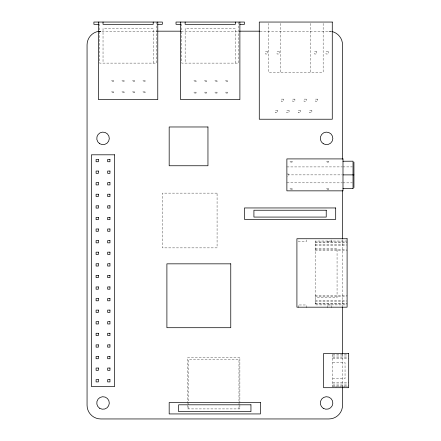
<?xml version="1.0" encoding="UTF-8"?>
<svg xmlns="http://www.w3.org/2000/svg" width="441" height="441" viewBox="0 0 441 441"><rect width="100%" height="100%" fill="white"/><g stroke="black" fill="none" stroke-linecap="round" stroke-linejoin="round"><path stroke-width="0.33" stroke-dasharray="2.21 1.65" d="M98.078 31.438L157.084 31.173M99.142 31.3L100.746 31.173L99.6 31.223M181.13 31.173L239.529 31.173M259.964 31.173L331.522 31.438M286.876 166.924L342.117 166.902M342.8 166.902L352.348 166.896M287.372 173.93L288.282 173.93L288.282 176.207L287.372 176.207M287.565 174.879L342.001 174.879M286.876 182.833L342.117 182.861M342.8 182.861L352.348 182.861M347.1 241.029L315.161 241.029L315.161 304.896L347.1 304.896M315.161 241.993L346.417 241.993M315.161 242.396L347.1 242.396M315.161 244.788L346.417 244.788M315.161 245.461L346.417 245.461M315.161 248.327L337.062 248.327L337.062 297.598L315.161 297.598M315.161 249.314L346.417 249.314M315.161 250.394L347.1 250.394M315.161 295.536L347.1 295.536M315.161 296.611L346.417 296.611M315.161 300.464L346.417 300.464M315.161 301.142L346.417 301.142M315.161 303.529L347.1 303.529M315.161 303.932L346.417 303.932M332.729 354.735L348.026 354.735M332.729 355.992L348.693 355.992M332.729 357.155L348.026 357.155M332.729 358.412L348.693 358.412M332.729 362.607L345.044 362.607L345.044 378.576L332.729 378.576M332.729 382.771L348.693 382.771M332.729 384.028L348.026 384.028M332.729 385.191L348.693 385.191M332.729 386.448L348.026 386.448M348.693 386.972L332.729 386.972L332.729 354.454M342.536 239.507L342.536 306.495M342.536 354.167L342.536 387.016M331.527 239.987L331.527 241.734L327.354 241.734L327.354 239.987M331.527 307.884L331.527 304.974L327.354 304.974L327.354 307.884M323.148 23.423L323.148 72.23L268.404 72.23L268.404 23.423M310.828 23.423L310.828 72.23M306.313 239.987L306.313 241.734L298.199 241.734L298.199 239.987M306.313 307.884L306.313 304.974L298.199 304.974L298.199 307.884M280.719 23.423L280.719 72.23M238.978 408.912L238.978 359.641L188.34 359.641L188.34 408.912M238.746 22.05L238.746 63.107L181.725 63.107L181.725 22.05M235.329 63.107L235.329 28.439L185.143 28.439L185.143 63.107M156.632 22.05L156.632 63.107L99.605 63.107L99.605 22.05M153.209 63.107L153.209 28.439L103.029 28.439L103.029 63.107M328.848 31.173A13.688 13.688 0 0 1 331.141 31.366M99.219 31.261A13.688 13.688 0 0 1 100.746 31.173M267.659 51.718L265.383 51.718L265.383 54L267.659 54L267.659 51.718M279.313 51.718L277.031 51.718L277.031 54L279.313 54L279.313 51.718M316.759 51.718L314.477 51.718L314.477 54L316.759 54L316.759 51.718M328.264 51.718L325.982 51.718L325.982 54L328.264 54L328.264 51.718M113.635 80.488L111.353 80.488L111.353 81.403L113.635 81.403L113.635 80.488M124.125 80.488L121.848 80.488L121.848 81.403L124.125 81.403L124.125 80.488M134.621 80.488L132.339 80.488L132.339 81.403L134.621 81.403L134.621 80.488M145.111 80.488L142.834 80.488L142.834 81.403L145.111 81.403L145.111 80.488M196.091 80.736L193.808 80.736L193.808 81.651L196.091 81.651L196.091 80.736M206.581 80.736L204.304 80.736L204.304 81.651L206.581 81.651L206.581 80.736M217.077 80.736L214.795 80.736L214.795 81.651L217.077 81.651L217.077 80.736M227.567 80.736L225.285 80.736L225.285 81.651L227.567 81.651L227.567 80.736M113.635 91.893L111.353 91.893L111.353 92.808L113.635 92.808L113.635 91.893M124.125 91.893L121.848 91.893L121.848 92.808L124.125 92.808L124.125 91.893M134.621 91.893L132.339 91.893L132.339 92.808L134.621 92.808L134.621 91.893M145.111 91.893L142.834 91.893L142.834 92.808L145.111 92.808L145.111 91.893M196.091 92.141L193.808 92.141L193.808 93.057L196.091 93.057L196.091 92.141M206.581 92.141L204.304 92.141L204.304 93.057L206.581 93.057L206.581 92.141M217.077 92.141L214.795 92.141L214.795 93.057L217.077 93.057L217.077 92.141M227.567 92.141L225.285 92.141L225.285 93.057L227.567 93.057L227.567 92.141M283.502 99.12L281.22 99.12L281.22 101.402L283.502 101.402L283.502 99.12M294.908 99.12L292.626 99.12L292.626 101.402L294.908 101.402L294.908 99.12M306.313 99.12L304.031 99.12L304.031 101.402L306.313 101.402L306.313 99.12M317.718 99.12L315.436 99.12L315.436 101.402L317.718 101.402L317.718 99.12M277.67 110.537L275.393 110.537L275.393 112.819L277.67 112.819L277.67 110.537M289.075 110.537L286.799 110.537L286.799 112.819L289.075 112.819L289.075 110.537M300.481 110.537L298.199 110.537L298.199 112.819L300.481 112.819L300.481 110.537M311.886 110.537L309.604 110.537L309.604 112.819L311.886 112.819L311.886 110.537M292.163 161.185L289.886 161.185L289.886 162.101L292.163 162.101L292.163 161.185M328.661 161.185L326.379 161.185L326.379 162.101L328.661 162.101L328.661 161.185M292.163 188.561L289.886 188.561L289.886 189.47L292.163 189.47L292.163 188.561M328.661 188.561L326.379 188.561L326.379 189.47L328.661 189.47L328.661 188.561M217.077 193.125L162.332 193.125L162.332 247.875L217.077 247.875L217.077 193.125M239.887 357.364L187.425 357.364L187.425 408.912L239.887 408.912L239.887 357.364"/><path stroke-width="0.66" d="M342.993 161.241L353.026 161.191L353.026 188.555M98.464 24.332L93.9 24.332L93.9 22.05L162.332 22.05L162.332 24.332L157.773 24.332M180.584 24.332L176.02 24.332L176.02 22.05L244.452 22.05L244.452 24.332L239.887 24.332M157.773 31.173L180.584 31.173M239.529 31.173L259.457 31.173M342.993 174.879L353.93 174.879M342.993 188.516L353.026 188.566M353.941 162.112L353.941 187.645M342.536 159.036L342.536 44.861A13.688 13.688 0 0 0 331.897 31.515M342.536 190.672L342.536 238.818M342.536 306.908L342.536 353.682M342.536 387.38L342.536 405.262A13.688 13.688 0 0 1 328.848 418.95L100.746 418.95A13.688 13.688 0 0 1 87.059 405.262L87.059 44.861A13.688 13.688 0 0 1 98.707 31.328M239.887 22.05L239.887 99.605L180.584 99.605L180.584 22.05M235.329 22.05L235.329 24.332L185.143 24.332L185.143 22.05M157.773 22.05L157.773 99.605L98.464 99.605L98.464 22.05M153.209 22.05L153.209 24.332L103.029 24.332L103.029 22.05M332.271 22.05L259.275 22.05L259.275 119.224L332.271 119.224L332.271 22.05M207.954 126.975L169.179 126.975L169.179 165.755L207.954 165.755L207.954 126.975M114.616 154.808L91.441 154.808L91.441 386.559L114.616 386.559L114.616 154.808M342.993 158.914L286.876 158.914L286.876 190.848L342.993 190.848L342.993 158.914M98.376 159.46L96.094 159.46L96.094 161.742L98.376 161.742L98.376 159.46M109.963 159.46L107.681 159.46L107.681 161.742L109.963 161.742L109.963 159.46M98.376 171.047L96.094 171.047L96.094 173.33L98.376 173.33L98.376 171.047M109.963 171.047L107.681 171.047L107.681 173.33L109.963 173.33L109.963 171.047M98.376 182.635L96.094 182.635L96.094 184.917L98.376 184.917L98.376 182.635M109.963 182.635L107.681 182.635L107.681 184.917L109.963 184.917L109.963 182.635M98.376 194.222L96.094 194.222L96.094 196.504L98.376 196.504L98.376 194.222M109.963 194.222L107.681 194.222L107.681 196.504L109.963 196.504L109.963 194.222M98.376 205.809L96.094 205.809L96.094 208.091L98.376 208.091L98.376 205.809M109.963 205.809L107.681 205.809L107.681 208.091L109.963 208.091L109.963 205.809M335.695 207.954L244.452 207.954L244.452 219.359L335.695 219.359L335.695 207.954M326.224 210.236L253.917 210.236L253.917 217.077L326.224 217.077L326.224 210.236M98.376 217.396L96.094 217.396L96.094 219.679L98.376 219.679L98.376 217.396M109.963 217.396L107.681 217.396L107.681 219.679L109.963 219.679L109.963 217.396M98.376 228.984L96.094 228.984L96.094 231.266L98.376 231.266L98.376 228.984M109.963 228.984L107.681 228.984L107.681 231.266L109.963 231.266L109.963 228.984M347.1 238.746L296.914 238.746L296.914 307.179L347.1 307.179L347.1 238.746M98.376 240.571L96.094 240.571L96.094 242.853L98.376 242.853L98.376 240.571M109.963 240.571L107.681 240.571L107.681 242.853L109.963 242.853L109.963 240.571M98.376 252.158L96.094 252.158L96.094 254.44L98.376 254.44L98.376 252.158M109.963 252.158L107.681 252.158L107.681 254.44L109.963 254.44L109.963 252.158M98.376 263.751L96.094 263.751L96.094 266.028L98.376 266.028L98.376 263.751M109.963 263.751L107.681 263.751L107.681 266.028L109.963 266.028L109.963 263.751M230.764 263.839L166.896 263.839L166.896 327.707L230.764 327.707L230.764 263.839M98.376 275.338L96.094 275.338L96.094 277.615L98.376 277.615L98.376 275.338M109.963 275.338L107.681 275.338L107.681 277.615L109.963 277.615L109.963 275.338M98.376 286.926L96.094 286.926L96.094 289.202L98.376 289.202L98.376 286.926M109.963 286.926L107.681 286.926L107.681 289.202L109.963 289.202L109.963 286.926M98.376 298.513L96.094 298.513L96.094 300.795L98.376 300.795L98.376 298.513M109.963 298.513L107.681 298.513L107.681 300.795L109.963 300.795L109.963 298.513M98.376 310.1L96.094 310.1L96.094 312.382L98.376 312.382L98.376 310.1M109.963 310.1L107.681 310.1L107.681 312.382L109.963 312.382L109.963 310.1M98.376 321.687L96.094 321.687L96.094 323.97L98.376 323.97L98.376 321.687M109.963 321.687L107.681 321.687L107.681 323.97L109.963 323.97L109.963 321.687M98.376 333.275L96.094 333.275L96.094 335.557L98.376 335.557L98.376 333.275M109.963 333.275L107.681 333.275L107.681 335.557L109.963 335.557L109.963 333.275M98.376 344.862L96.094 344.862L96.094 347.144L98.376 347.144L98.376 344.862M109.963 344.862L107.681 344.862L107.681 347.144L109.963 347.144L109.963 344.862M348.693 353.484L323.6 353.484L323.6 387.7L348.693 387.7L348.693 353.484M98.376 356.449L96.094 356.449L96.094 358.731L98.376 358.731L98.376 356.449M109.963 356.449L107.681 356.449L107.681 358.731L109.963 358.731L109.963 356.449M98.376 368.037L96.094 368.037L96.094 370.319L98.376 370.319L98.376 368.037M109.963 368.037L107.681 368.037L107.681 370.319L109.963 370.319L109.963 368.037M98.376 379.624L96.094 379.624L96.094 381.906L98.376 381.906L98.376 379.624M109.963 379.624L107.681 379.624L107.681 381.906L109.963 381.906L109.963 379.624M260.416 402.528L169.179 402.528L169.179 413.934L260.416 413.934L260.416 402.528M250.951 404.805L178.644 404.805L178.644 411.651L250.951 411.651L250.951 404.805M99.694 408.294A6.273 6.273 0 0 0 109.296 403.212A6.273 6.273 0 0 0 100.09 397.44A6.273 6.273 0 0 0 99.694 408.294M323.236 408.294A6.273 6.273 0 0 0 332.839 403.212A6.273 6.273 0 0 0 323.633 397.44A6.273 6.273 0 0 0 323.236 408.294M323.236 143.694A6.273 6.273 0 0 0 332.839 138.612A6.273 6.273 0 0 0 323.633 132.84A6.273 6.273 0 0 0 323.236 143.694M99.694 143.694A6.273 6.273 0 0 0 109.296 138.612A6.273 6.273 0 0 0 100.09 132.84A6.273 6.273 0 0 0 99.694 143.694"/></g></svg>
